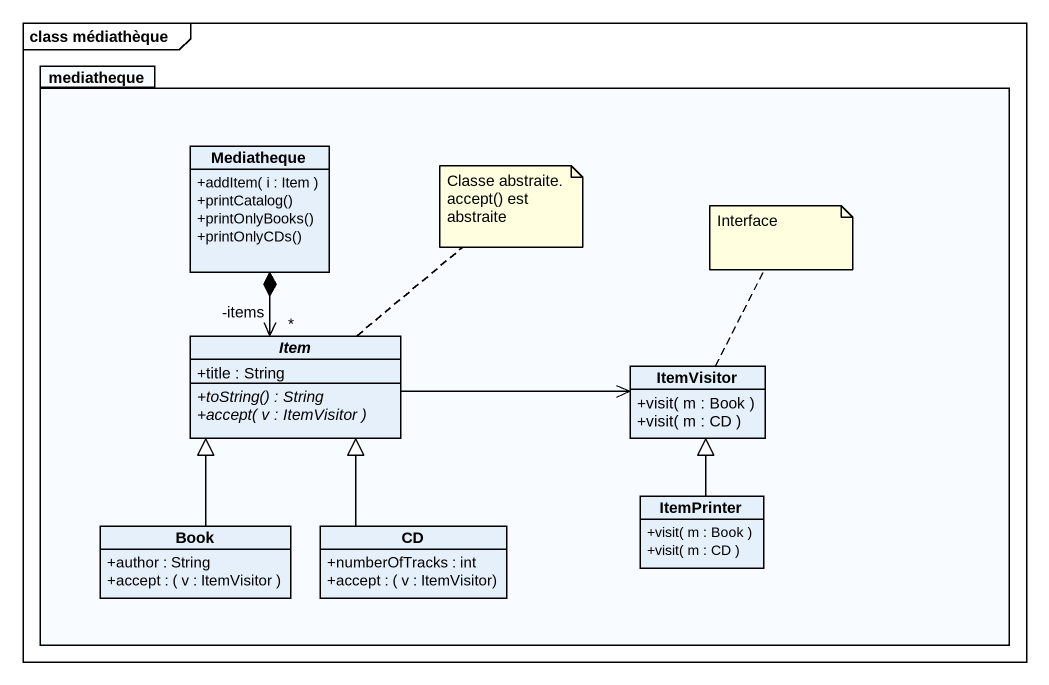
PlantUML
@startuml
mainframe class médiathèque
hide circle
hide empty members
skinparam classAttributeIconSize 0
package mediatheque {
  class Mediatheque {
    +addItem( i : Item )
    +printCatalog()
    +printOnlyBooks()
    +printOnlyCDs()
  }
  abstract class Item {
    +title : String
    {abstract} +toString() : String
    {abstract} +accept( v : ItemVisitor )
  }
  class ItemVisitor {
    +visit( m : Book )
    +visit( m : CD )
  }
  class ItemPrinter {
    +visit( m : Book )
    +visit( m : CD )
  }
  class Book {
    +author : String
    {field} +accept : ( v : ItemVisitor )
  }
  class CD {
    +numberOfTracks : int
    {field} +accept : ( v : ItemVisitor)
  }
}
Mediatheque *--> "*\n-items" Item
Item -right-> ItemVisitor
ItemPrinter -up-|> ItemVisitor
Book -up-|> Item
CD -up-|> Item
note top of Item : Classe abstraite. accept() est abstraite
note top of ItemVisitor : Interface
@enduml
